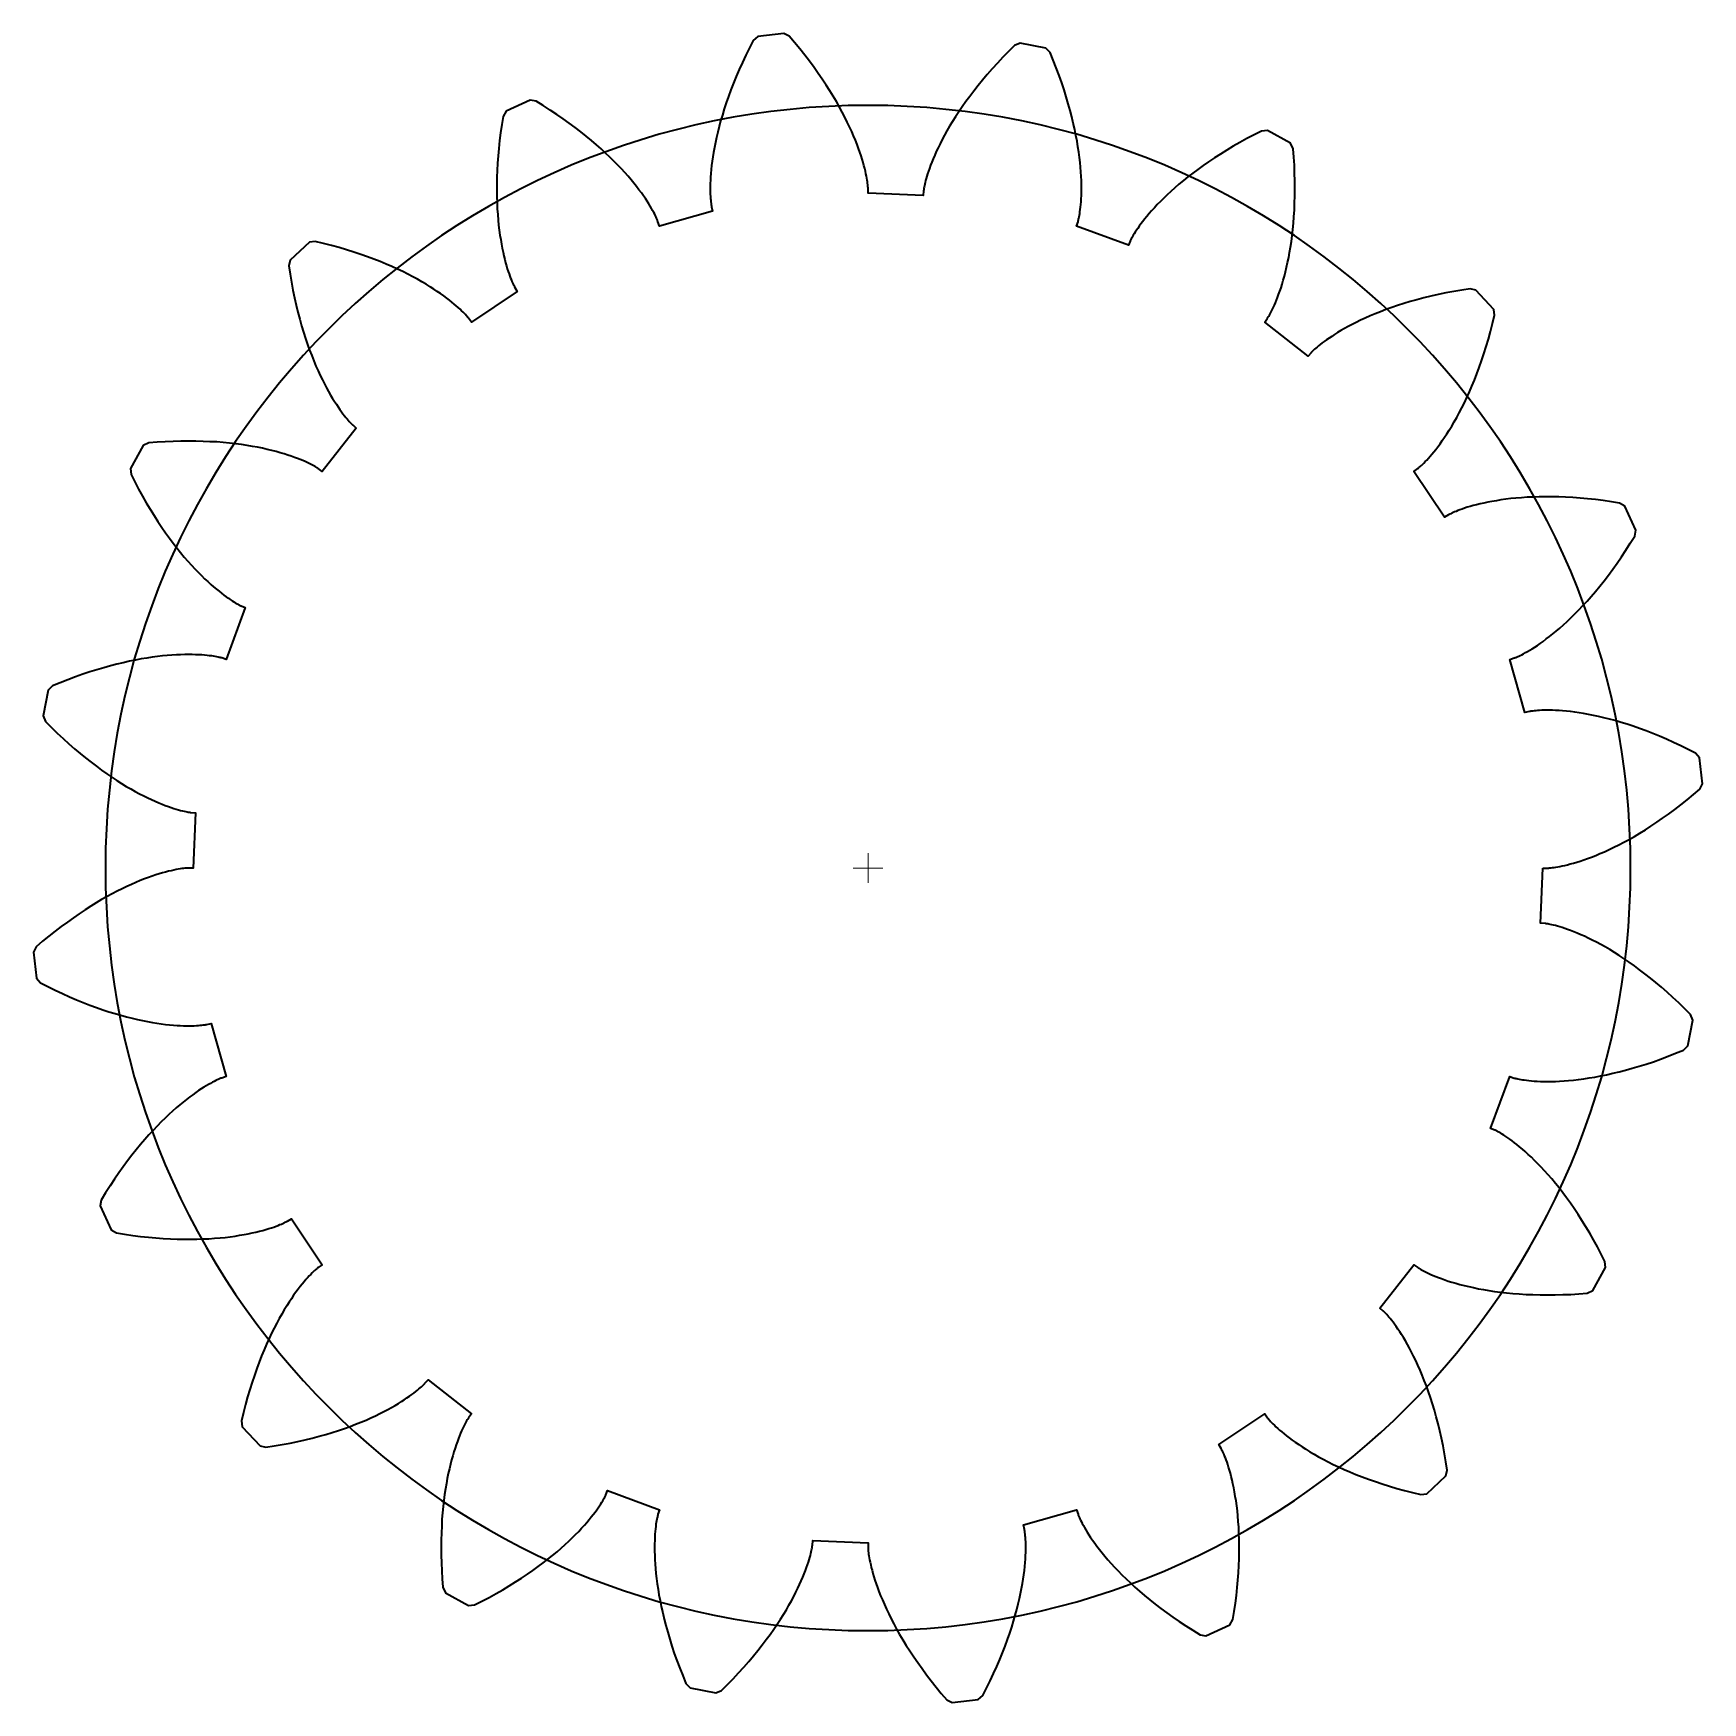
# Model space of a CAD drawing. Header units: inches. Extents: x -11.4 to 4.2, y 5.5 to 21.2.
import ezdxf

# ---------------------------------------------------------------- set-up
doc = ezdxf.new("R2010")
doc.units = ezdxf.units.IN
doc.header["$MEASUREMENT"] = 0
doc.layers.add('Layer 1', color=7, linetype='Continuous')

# ---------------------------------------------------------------- blocks, each defined once
blk = doc.blocks.new('block 2')
at = {"layer": 'Layer 1', "color": 49, "lineweight": 18, "true_color": 0x444444}
for points in [[(-3.618, 13.229), (-3.618, 13.507)], [(-3.479, 13.368), (-3.757, 13.368)]]:
    blk.add_lwpolyline(points, dxfattribs=at)
blk = doc.blocks.new('block 3')
at = {"layer": 'Layer 1', "color": 1, "lineweight": 35, "true_color": 0xff0000}
blk.add_open_spline([(-3.618, 20.514), (0.328, 20.514), (3.528, 17.315), (3.528, 13.368), (3.528, 9.422), (0.328, 6.222), (-3.618, 6.222), (-7.565, 6.222), (-10.764, 9.422), (-10.764, 13.368), (-10.764, 17.315), (-7.565, 20.514), (-3.618, 20.514)], degree=3, knots=[0, 0, 0, 0, 1, 1, 1, 2, 2, 2, 3, 3, 3, 4, 4, 4, 4], dxfattribs=at)

msp = doc.modelspace()

# ---------------------------------------------------------------- linework, layer by layer
at = {"layer": 'Layer 1', "color": 49, "lineweight": 35, "true_color": 0x444444}
msp.add_lwpolyline([(2.706, 13.368), (2.75, 13.368), (2.753, 13.368), (2.758, 13.368), (2.764, 13.369), (2.773, 13.369), (2.784, 13.37), (2.796, 13.372), (2.811, 13.374), (2.827, 13.376), (2.845, 13.379), (2.865, 13.383), (2.887, 13.387), (2.911, 13.393), (2.936, 13.399), (2.963, 13.406), (2.992, 13.414), (3.023, 13.423), (3.055, 13.433), (3.089, 13.445), (3.125, 13.457), (3.162, 13.471), (3.201, 13.486), (3.241, 13.503), (3.283, 13.521), (3.326, 13.541), (3.371, 13.562), (3.417, 13.585), (3.464, 13.61), (3.513, 13.636), (3.563, 13.664), (3.614, 13.694), (3.666, 13.726), (3.719, 13.76), (3.773, 13.796), (3.828, 13.834), (3.884, 13.874), (3.941, 13.916), (3.999, 13.96), (4.057, 14.007), (4.117, 14.056), (4.176, 14.107), (4.203, 14.157), (4.174, 14.401), (4.137, 14.443), (4.067, 14.479), (3.998, 14.513), (3.931, 14.545), (3.864, 14.575), (3.799, 14.603), (3.736, 14.629), (3.673, 14.653), (3.612, 14.675), (3.553, 14.696), (3.495, 14.715), (3.438, 14.733), (3.383, 14.749), (3.33, 14.763), (3.278, 14.776), (3.228, 14.788), (3.18, 14.798), (3.133, 14.807), (3.088, 14.816), (3.045, 14.823), (3.004, 14.828), (2.965, 14.833), (2.927, 14.838), (2.891, 14.841), (2.857, 14.843), (2.825, 14.845), (2.795, 14.846), (2.767, 14.847), (2.741, 14.847), (2.717, 14.847), (2.695, 14.846), (2.674, 14.845), (2.656, 14.844), (2.639, 14.842), (2.625, 14.841), (2.612, 14.839), (2.602, 14.838), (2.593, 14.837), (2.587, 14.835), (2.582, 14.834), (2.579, 14.834), (2.536, 14.824), (2.396, 15.322), (2.438, 15.336), (2.441, 15.337), (2.446, 15.339), (2.452, 15.341), (2.46, 15.344), (2.47, 15.349), (2.481, 15.354), (2.494, 15.36), (2.509, 15.367), (2.525, 15.376), (2.543, 15.386), (2.563, 15.397), (2.584, 15.409), (2.606, 15.423), (2.63, 15.438), (2.655, 15.454), (2.681, 15.473), (2.709, 15.492), (2.737, 15.514), (2.767, 15.537), (2.799, 15.561), (2.831, 15.588), (2.864, 15.616), (2.898, 15.646), (2.933, 15.679), (2.969, 15.713), (3.006, 15.749), (3.043, 15.787), (3.081, 15.827), (3.12, 15.869), (3.159, 15.913), (3.199, 15.96), (3.239, 16.008), (3.279, 16.059), (3.32, 16.112), (3.361, 16.168), (3.402, 16.225), (3.443, 16.285), (3.484, 16.347), (3.525, 16.412), (3.567, 16.479), (3.576, 16.535), (3.474, 16.758), (3.425, 16.787), (3.348, 16.8), (3.272, 16.811), (3.198, 16.82), (3.125, 16.828), (3.055, 16.834), (2.986, 16.839), (2.919, 16.843), (2.854, 16.846), (2.791, 16.847), (2.73, 16.847), (2.671, 16.846), (2.614, 16.844), (2.559, 16.842), (2.506, 16.838), (2.454, 16.834), (2.405, 16.829), (2.358, 16.823), (2.313, 16.817), (2.27, 16.81), (2.229, 16.803), (2.19, 16.796), (2.153, 16.788), (2.118, 16.78), (2.085, 16.772), (2.054, 16.764), (2.025, 16.756), (1.998, 16.748), (1.973, 16.74), (1.95, 16.732), (1.929, 16.724), (1.91, 16.717), (1.893, 16.71), (1.878, 16.704), (1.864, 16.698), (1.853, 16.693), (1.843, 16.688), (1.835, 16.684), (1.829, 16.681), (1.825, 16.679), (1.823, 16.677), (1.785, 16.654), (1.498, 17.085), (1.534, 17.111), (1.536, 17.113), (1.54, 17.116), (1.545, 17.12), (1.552, 17.126), (1.56, 17.133), (1.569, 17.141), (1.58, 17.151), (1.591, 17.163), (1.604, 17.176), (1.618, 17.191), (1.633, 17.207), (1.649, 17.226), (1.666, 17.245), (1.684, 17.267), (1.703, 17.291), (1.722, 17.316), (1.743, 17.343), (1.763, 17.373), (1.785, 17.404), (1.807, 17.437), (1.829, 17.472), (1.852, 17.509), (1.875, 17.549), (1.899, 17.59), (1.922, 17.633), (1.946, 17.679), (1.97, 17.727), (1.993, 17.777), (2.017, 17.829), (2.041, 17.883), (2.064, 17.939), (2.087, 17.998), (2.11, 18.059), (2.132, 18.122), (2.154, 18.187), (2.175, 18.255), (2.196, 18.324), (2.216, 18.396), (2.235, 18.471), (2.254, 18.547), (2.246, 18.603), (2.079, 18.784), (2.024, 18.796), (1.946, 18.784), (1.871, 18.771), (1.797, 18.757), (1.726, 18.742), (1.657, 18.727), (1.59, 18.71), (1.526, 18.693), (1.463, 18.675), (1.403, 18.657), (1.345, 18.639), (1.289, 18.62), (1.235, 18.6), (1.183, 18.58), (1.134, 18.561), (1.086, 18.541), (1.041, 18.521), (0.998, 18.501), (0.957, 18.481), (0.918, 18.461), (0.881, 18.442), (0.846, 18.423), (0.813, 18.404), (0.782, 18.386), (0.754, 18.368), (0.727, 18.35), (0.702, 18.334), (0.679, 18.318), (0.657, 18.302), (0.638, 18.288), (0.62, 18.274), (0.604, 18.261), (0.59, 18.249), (0.578, 18.239), (0.567, 18.229), (0.558, 18.22), (0.55, 18.213), (0.544, 18.207), (0.539, 18.202), (0.536, 18.199), (0.534, 18.196), (0.505, 18.163), (0.099, 18.484), (0.125, 18.52), (0.127, 18.522), (0.129, 18.526), (0.133, 18.532), (0.137, 18.539), (0.143, 18.549), (0.149, 18.56), (0.156, 18.572), (0.164, 18.587), (0.172, 18.604), (0.181, 18.622), (0.19, 18.642), (0.2, 18.664), (0.21, 18.689), (0.22, 18.715), (0.23, 18.743), (0.241, 18.773), (0.252, 18.805), (0.263, 18.84), (0.273, 18.876), (0.284, 18.914), (0.294, 18.954), (0.305, 18.997), (0.314, 19.041), (0.324, 19.088), (0.333, 19.137), (0.341, 19.187), (0.349, 19.24), (0.356, 19.295), (0.363, 19.352), (0.369, 19.411), (0.373, 19.471), (0.377, 19.534), (0.38, 19.599), (0.382, 19.666), (0.382, 19.735), (0.382, 19.806), (0.38, 19.879), (0.377, 19.953), (0.372, 20.03), (0.366, 20.108), (0.341, 20.159), (0.126, 20.279), (0.07, 20.274), (0, 20.239), (-0.068, 20.203), (-0.133, 20.167), (-0.196, 20.131), (-0.257, 20.095), (-0.316, 20.058), (-0.372, 20.022), (-0.426, 19.986), (-0.477, 19.95), (-0.527, 19.914), (-0.574, 19.879), (-0.62, 19.844), (-0.663, 19.809), (-0.704, 19.775), (-0.743, 19.741), (-0.779, 19.708), (-0.814, 19.676), (-0.847, 19.644), (-0.878, 19.614), (-0.907, 19.584), (-0.934, 19.555), (-0.96, 19.527), (-0.983, 19.5), (-1.005, 19.474), (-1.026, 19.449), (-1.044, 19.425), (-1.061, 19.403), (-1.077, 19.382), (-1.091, 19.362), (-1.103, 19.344), (-1.114, 19.327), (-1.124, 19.311), (-1.133, 19.297), (-1.14, 19.284), (-1.146, 19.273), (-1.151, 19.264), (-1.155, 19.256), (-1.158, 19.25), (-1.16, 19.246), (-1.161, 19.243), (-1.178, 19.203), (-1.664, 19.383), (-1.65, 19.424), (-1.649, 19.427), (-1.648, 19.432), (-1.646, 19.438), (-1.644, 19.447), (-1.642, 19.457), (-1.64, 19.47), (-1.637, 19.484), (-1.634, 19.5), (-1.632, 19.518), (-1.629, 19.539), (-1.626, 19.561), (-1.624, 19.585), (-1.622, 19.611), (-1.62, 19.639), (-1.619, 19.669), (-1.618, 19.701), (-1.618, 19.735), (-1.618, 19.771), (-1.619, 19.809), (-1.621, 19.848), (-1.623, 19.89), (-1.627, 19.934), (-1.631, 19.979), (-1.637, 20.026), (-1.643, 20.075), (-1.651, 20.126), (-1.659, 20.179), (-1.67, 20.233), (-1.681, 20.289), (-1.694, 20.347), (-1.708, 20.406), (-1.724, 20.467), (-1.741, 20.53), (-1.76, 20.594), (-1.781, 20.66), (-1.803, 20.727), (-1.828, 20.795), (-1.854, 20.865), (-1.882, 20.937), (-1.912, 21.009), (-1.951, 21.05), (-2.192, 21.098), (-2.244, 21.076), (-2.3, 21.02), (-2.354, 20.966), (-2.405, 20.911), (-2.453, 20.857), (-2.5, 20.804), (-2.545, 20.751), (-2.587, 20.7), (-2.627, 20.648), (-2.665, 20.598), (-2.701, 20.549), (-2.735, 20.501), (-2.767, 20.453), (-2.798, 20.407), (-2.826, 20.362), (-2.853, 20.318), (-2.878, 20.275), (-2.901, 20.234), (-2.922, 20.194), (-2.942, 20.155), (-2.961, 20.117), (-2.978, 20.081), (-2.993, 20.047), (-3.007, 20.014), (-3.02, 19.982), (-3.032, 19.953), (-3.042, 19.924), (-3.051, 19.898), (-3.059, 19.873), (-3.067, 19.85), (-3.073, 19.828), (-3.078, 19.809), (-3.083, 19.791), (-3.086, 19.775), (-3.09, 19.761), (-3.092, 19.748), (-3.094, 19.738), (-3.095, 19.729), (-3.096, 19.722), (-3.097, 19.718), (-3.097, 19.715), (-3.101, 19.671), (-3.618, 19.692), (-3.618, 19.736), (-3.618, 19.739), (-3.618, 19.744), (-3.619, 19.751), (-3.619, 19.759), (-3.62, 19.77), (-3.622, 19.782), (-3.624, 19.797), (-3.626, 19.813), (-3.629, 19.831), (-3.633, 19.851), (-3.637, 19.873), (-3.643, 19.897), (-3.649, 19.922), (-3.656, 19.95), (-3.664, 19.978), (-3.673, 20.009), (-3.683, 20.042), (-3.695, 20.076), (-3.707, 20.111), (-3.721, 20.148), (-3.736, 20.187), (-3.753, 20.228), (-3.771, 20.269), (-3.791, 20.313), (-3.812, 20.357), (-3.835, 20.403), (-3.86, 20.451), (-3.886, 20.499), (-3.914, 20.549), (-3.944, 20.6), (-3.976, 20.652), (-4.01, 20.705), (-4.046, 20.759), (-4.084, 20.814), (-4.124, 20.87), (-4.166, 20.927), (-4.21, 20.985), (-4.257, 21.044), (-4.306, 21.103), (-4.357, 21.162), (-4.407, 21.189), (-4.651, 21.16), (-4.693, 21.123), (-4.729, 21.053), (-4.763, 20.984), (-4.795, 20.917), (-4.825, 20.851), (-4.853, 20.785), (-4.879, 20.722), (-4.903, 20.659), (-4.925, 20.598), (-4.946, 20.539), (-4.965, 20.481), (-4.983, 20.424), (-4.999, 20.369), (-5.013, 20.316), (-5.026, 20.264), (-5.038, 20.214), (-5.048, 20.166), (-5.057, 20.119), (-5.066, 20.074), (-5.073, 20.031), (-5.078, 19.99), (-5.083, 19.951), (-5.088, 19.913), (-5.091, 19.877), (-5.093, 19.843), (-5.095, 19.812), (-5.096, 19.781), (-5.097, 19.753), (-5.097, 19.727), (-5.097, 19.703), (-5.096, 19.681), (-5.095, 19.66), (-5.094, 19.642), (-5.092, 19.626), (-5.091, 19.611), (-5.089, 19.599), (-5.088, 19.588), (-5.087, 19.579), (-5.085, 19.573), (-5.084, 19.568), (-5.084, 19.565), (-5.074, 19.522), (-5.572, 19.383), (-5.586, 19.424), (-5.587, 19.427), (-5.589, 19.432), (-5.591, 19.438), (-5.594, 19.446), (-5.599, 19.456), (-5.604, 19.467), (-5.61, 19.48), (-5.617, 19.495), (-5.626, 19.511), (-5.636, 19.529), (-5.647, 19.549), (-5.659, 19.57), (-5.673, 19.592), (-5.688, 19.616), (-5.704, 19.641), (-5.723, 19.667), (-5.742, 19.695), (-5.764, 19.724), (-5.787, 19.754), (-5.811, 19.785), (-5.838, 19.817), (-5.866, 19.85), (-5.896, 19.884), (-5.929, 19.919), (-5.963, 19.955), (-5.999, 19.992), (-6.037, 20.029), (-6.077, 20.067), (-6.119, 20.106), (-6.163, 20.145), (-6.21, 20.185), (-6.258, 20.225), (-6.309, 20.265), (-6.362, 20.306), (-6.418, 20.347), (-6.475, 20.388), (-6.535, 20.429), (-6.597, 20.47), (-6.662, 20.512), (-6.729, 20.553), (-6.785, 20.562), (-7.008, 20.46), (-7.037, 20.411), (-7.05, 20.334), (-7.061, 20.258), (-7.07, 20.184), (-7.078, 20.111), (-7.084, 20.041), (-7.089, 19.972), (-7.093, 19.905), (-7.096, 19.841), (-7.097, 19.778), (-7.097, 19.716), (-7.096, 19.657), (-7.094, 19.6), (-7.092, 19.545), (-7.088, 19.492), (-7.084, 19.44), (-7.079, 19.391), (-7.073, 19.344), (-7.067, 19.299), (-7.06, 19.256), (-7.053, 19.215), (-7.046, 19.176), (-7.038, 19.139), (-7.03, 19.104), (-7.022, 19.071), (-7.014, 19.04), (-7.006, 19.011), (-6.998, 18.984), (-6.99, 18.959), (-6.982, 18.936), (-6.974, 18.915), (-6.967, 18.896), (-6.96, 18.879), (-6.954, 18.864), (-6.948, 18.85), (-6.943, 18.839), (-6.938, 18.829), (-6.934, 18.822), (-6.931, 18.816), (-6.929, 18.811), (-6.927, 18.809), (-6.904, 18.771), (-7.335, 18.484), (-7.361, 18.52), (-7.363, 18.522), (-7.366, 18.526), (-7.37, 18.531), (-7.376, 18.538), (-7.383, 18.546), (-7.391, 18.555), (-7.401, 18.566), (-7.413, 18.577), (-7.426, 18.59), (-7.441, 18.604), (-7.457, 18.619), (-7.476, 18.635), (-7.495, 18.652), (-7.517, 18.67), (-7.541, 18.689), (-7.566, 18.709), (-7.593, 18.729), (-7.623, 18.75), (-7.654, 18.771), (-7.687, 18.793), (-7.722, 18.815), (-7.759, 18.838), (-7.799, 18.861), (-7.84, 18.885), (-7.883, 18.908), (-7.929, 18.932), (-7.977, 18.956), (-8.027, 18.98), (-8.079, 19.003), (-8.133, 19.027), (-8.189, 19.05), (-8.248, 19.073), (-8.309, 19.096), (-8.372, 19.118), (-8.437, 19.14), (-8.505, 19.162), (-8.574, 19.182), (-8.646, 19.202), (-8.721, 19.221), (-8.797, 19.24), (-8.853, 19.232), (-9.034, 19.065), (-9.046, 19.01), (-9.034, 18.932), (-9.021, 18.857), (-9.007, 18.783), (-8.992, 18.712), (-8.977, 18.643), (-8.96, 18.576), (-8.943, 18.512), (-8.925, 18.449), (-8.907, 18.389), (-8.889, 18.331), (-8.87, 18.275), (-8.85, 18.221), (-8.83, 18.169), (-8.811, 18.12), (-8.791, 18.072), (-8.771, 18.027), (-8.751, 17.984), (-8.731, 17.943), (-8.711, 17.904), (-8.692, 17.867), (-8.673, 17.832), (-8.654, 17.799), (-8.636, 17.769), (-8.618, 17.74), (-8.6, 17.713), (-8.584, 17.688), (-8.568, 17.665), (-8.552, 17.643), (-8.538, 17.624), (-8.524, 17.606), (-8.511, 17.591), (-8.499, 17.576), (-8.489, 17.564), (-8.479, 17.553), (-8.47, 17.544), (-8.463, 17.536), (-8.457, 17.53), (-8.452, 17.525), (-8.449, 17.522), (-8.446, 17.52), (-8.413, 17.491), (-8.734, 17.085), (-8.77, 17.111), (-8.772, 17.113), (-8.776, 17.115), (-8.782, 17.119), (-8.789, 17.124), (-8.799, 17.129), (-8.81, 17.135), (-8.822, 17.142), (-8.837, 17.15), (-8.854, 17.158), (-8.872, 17.167), (-8.892, 17.176), (-8.914, 17.186), (-8.939, 17.196), (-8.965, 17.206), (-8.993, 17.216), (-9.023, 17.227), (-9.055, 17.238), (-9.09, 17.249), (-9.126, 17.259), (-9.164, 17.27), (-9.204, 17.28), (-9.247, 17.291), (-9.291, 17.301), (-9.338, 17.31), (-9.387, 17.319), (-9.437, 17.328), (-9.49, 17.335), (-9.545, 17.343), (-9.602, 17.349), (-9.661, 17.355), (-9.721, 17.36), (-9.784, 17.363), (-9.849, 17.366), (-9.916, 17.368), (-9.985, 17.369), (-10.056, 17.368), (-10.129, 17.366), (-10.203, 17.363), (-10.28, 17.358), (-10.358, 17.352), (-10.409, 17.327), (-10.529, 17.113), (-10.524, 17.056), (-10.489, 16.986), (-10.453, 16.918), (-10.417, 16.853), (-10.381, 16.79), (-10.345, 16.729), (-10.308, 16.671), (-10.272, 16.614), (-10.236, 16.56), (-10.2, 16.509), (-10.164, 16.459), (-10.129, 16.412), (-10.094, 16.367), (-10.059, 16.323), (-10.025, 16.282), (-9.991, 16.244), (-9.958, 16.207), (-9.926, 16.172), (-9.894, 16.139), (-9.864, 16.108), (-9.834, 16.079), (-9.805, 16.052), (-9.777, 16.026), (-9.75, 16.003), (-9.724, 15.981), (-9.699, 15.961), (-9.675, 15.942), (-9.653, 15.925), (-9.632, 15.909), (-9.612, 15.895), (-9.594, 15.883), (-9.577, 15.872), (-9.561, 15.862), (-9.547, 15.853), (-9.534, 15.846), (-9.523, 15.84), (-9.514, 15.835), (-9.506, 15.831), (-9.5, 15.828), (-9.496, 15.826), (-9.493, 15.825), (-9.453, 15.808), (-9.633, 15.322), (-9.674, 15.336), (-9.677, 15.337), (-9.682, 15.338), (-9.688, 15.34), (-9.697, 15.342), (-9.707, 15.344), (-9.72, 15.347), (-9.734, 15.349), (-9.75, 15.352), (-9.768, 15.355), (-9.789, 15.357), (-9.811, 15.36), (-9.835, 15.362), (-9.861, 15.364), (-9.889, 15.366), (-9.919, 15.367), (-9.951, 15.368), (-9.985, 15.368), (-10.021, 15.368), (-10.059, 15.367), (-10.098, 15.365), (-10.14, 15.363), (-10.184, 15.359), (-10.229, 15.355), (-10.276, 15.35), (-10.325, 15.343), (-10.376, 15.335), (-10.429, 15.327), (-10.483, 15.317), (-10.539, 15.305), (-10.597, 15.292), (-10.656, 15.278), (-10.717, 15.262), (-10.78, 15.245), (-10.844, 15.226), (-10.91, 15.205), (-10.977, 15.183), (-11.045, 15.159), (-11.115, 15.132), (-11.187, 15.104), (-11.259, 15.074), (-11.3, 15.035), (-11.348, 14.794), (-11.326, 14.742), (-11.27, 14.686), (-11.216, 14.633), (-11.161, 14.581), (-11.107, 14.533), (-11.054, 14.486), (-11.001, 14.442), (-10.95, 14.399), (-10.898, 14.359), (-10.848, 14.321), (-10.799, 14.285), (-10.751, 14.251), (-10.703, 14.219), (-10.657, 14.188), (-10.612, 14.16), (-10.568, 14.133), (-10.525, 14.109), (-10.484, 14.085), (-10.444, 14.064), (-10.405, 14.044), (-10.367, 14.025), (-10.331, 14.009), (-10.297, 13.993), (-10.264, 13.979), (-10.232, 13.966), (-10.203, 13.954), (-10.174, 13.944), (-10.148, 13.935), (-10.123, 13.927), (-10.1, 13.92), (-10.078, 13.913), (-10.059, 13.908), (-10.041, 13.903), (-10.025, 13.9), (-10.011, 13.897), (-9.998, 13.894), (-9.988, 13.892), (-9.979, 13.891), (-9.972, 13.89), (-9.968, 13.889), (-9.965, 13.889), (-9.921, 13.885), (-9.942, 13.368), (-9.986, 13.368), (-9.989, 13.368), (-9.994, 13.368), (-10.001, 13.367), (-10.009, 13.367), (-10.02, 13.366), (-10.032, 13.364), (-10.047, 13.362), (-10.063, 13.36), (-10.081, 13.357), (-10.101, 13.353), (-10.123, 13.349), (-10.147, 13.343), (-10.172, 13.337), (-10.2, 13.33), (-10.228, 13.322), (-10.259, 13.313), (-10.292, 13.303), (-10.326, 13.292), (-10.361, 13.279), (-10.398, 13.265), (-10.437, 13.25), (-10.478, 13.233), (-10.519, 13.215), (-10.563, 13.195), (-10.607, 13.174), (-10.653, 13.151), (-10.701, 13.126), (-10.749, 13.1), (-10.799, 13.072), (-10.85, 13.042), (-10.902, 13.01), (-10.955, 12.976), (-11.009, 12.94), (-11.064, 12.902), (-11.12, 12.862), (-11.177, 12.82), (-11.235, 12.776), (-11.294, 12.729), (-11.353, 12.681), (-11.412, 12.629), (-11.439, 12.58), (-11.41, 12.335), (-11.373, 12.293), (-11.303, 12.257), (-11.234, 12.223), (-11.167, 12.191), (-11.101, 12.161), (-11.035, 12.133), (-10.972, 12.107), (-10.909, 12.083), (-10.848, 12.061), (-10.789, 12.04), (-10.731, 12.021), (-10.674, 12.004), (-10.619, 11.988), (-10.566, 11.973), (-10.514, 11.96), (-10.464, 11.948), (-10.416, 11.938), (-10.369, 11.929), (-10.324, 11.921), (-10.281, 11.914), (-10.24, 11.908), (-10.201, 11.903), (-10.163, 11.899), (-10.127, 11.895), (-10.093, 11.893), (-10.062, 11.891), (-10.031, 11.89), (-10.003, 11.889), (-9.977, 11.889), (-9.953, 11.89), (-9.931, 11.89), (-9.91, 11.891), (-9.892, 11.892), (-9.876, 11.894), (-9.861, 11.895), (-9.849, 11.897), (-9.838, 11.898), (-9.829, 11.9), (-9.823, 11.901), (-9.818, 11.902), (-9.815, 11.902), (-9.772, 11.912), (-9.633, 11.414), (-9.674, 11.4), (-9.677, 11.399), (-9.682, 11.398), (-9.688, 11.395), (-9.696, 11.392), (-9.706, 11.387), (-9.717, 11.382), (-9.73, 11.376), (-9.745, 11.369), (-9.761, 11.36), (-9.779, 11.35), (-9.799, 11.339), (-9.82, 11.327), (-9.842, 11.313), (-9.866, 11.298), (-9.891, 11.282), (-9.917, 11.264), (-9.945, 11.244), (-9.974, 11.223), (-10.004, 11.2), (-10.035, 11.175), (-10.067, 11.148), (-10.1, 11.12), (-10.134, 11.09), (-10.169, 11.058), (-10.205, 11.024), (-10.242, 10.988), (-10.279, 10.949), (-10.317, 10.909), (-10.356, 10.867), (-10.395, 10.823), (-10.435, 10.776), (-10.475, 10.728), (-10.515, 10.677), (-10.556, 10.624), (-10.597, 10.568), (-10.638, 10.511), (-10.679, 10.451), (-10.72, 10.389), (-10.762, 10.324), (-10.803, 10.257), (-10.812, 10.201), (-10.71, 9.978), (-10.661, 9.949), (-10.584, 9.936), (-10.508, 9.925), (-10.434, 9.916), (-10.361, 9.908), (-10.291, 9.902), (-10.222, 9.897), (-10.155, 9.893), (-10.091, 9.891), (-10.028, 9.889), (-9.966, 9.889), (-9.907, 9.89), (-9.85, 9.892), (-9.795, 9.894), (-9.742, 9.898), (-9.69, 9.902), (-9.641, 9.907), (-9.594, 9.913), (-9.549, 9.919), (-9.506, 9.926), (-9.465, 9.933), (-9.426, 9.94), (-9.389, 9.948), (-9.354, 9.956), (-9.321, 9.964), (-9.29, 9.972), (-9.261, 9.98), (-9.234, 9.989), (-9.209, 9.997), (-9.186, 10.004), (-9.165, 10.012), (-9.146, 10.019), (-9.129, 10.026), (-9.114, 10.032), (-9.1, 10.038), (-9.089, 10.044), (-9.079, 10.048), (-9.072, 10.052), (-9.066, 10.055), (-9.061, 10.058), (-9.059, 10.059), (-9.021, 10.082), (-8.734, 9.651), (-8.77, 9.625), (-8.772, 9.623), (-8.776, 9.62), (-8.781, 9.616), (-8.788, 9.61), (-8.796, 9.603), (-8.805, 9.595), (-8.816, 9.585), (-8.827, 9.573), (-8.84, 9.56), (-8.854, 9.545), (-8.869, 9.529), (-8.885, 9.511), (-8.902, 9.491), (-8.92, 9.469), (-8.939, 9.445), (-8.959, 9.42), (-8.979, 9.393), (-9, 9.364), (-9.021, 9.332), (-9.043, 9.299), (-9.065, 9.264), (-9.088, 9.227), (-9.111, 9.188), (-9.135, 9.146), (-9.158, 9.103), (-9.182, 9.057), (-9.206, 9.009), (-9.23, 8.96), (-9.253, 8.907), (-9.277, 8.853), (-9.3, 8.797), (-9.323, 8.738), (-9.346, 8.677), (-9.368, 8.614), (-9.39, 8.549), (-9.412, 8.481), (-9.432, 8.412), (-9.452, 8.34), (-9.471, 8.266), (-9.49, 8.189), (-9.482, 8.133), (-9.315, 7.952), (-9.26, 7.94), (-9.182, 7.952), (-9.107, 7.965), (-9.033, 7.979), (-8.962, 7.994), (-8.893, 8.009), (-8.826, 8.026), (-8.762, 8.043), (-8.699, 8.061), (-8.639, 8.079), (-8.581, 8.098), (-8.525, 8.117), (-8.471, 8.136), (-8.419, 8.156), (-8.37, 8.175), (-8.322, 8.195), (-8.277, 8.215), (-8.234, 8.235), (-8.193, 8.255), (-8.154, 8.275), (-8.117, 8.294), (-8.082, 8.313), (-8.049, 8.332), (-8.019, 8.351), (-7.99, 8.368), (-7.963, 8.386), (-7.938, 8.402), (-7.915, 8.419), (-7.893, 8.434), (-7.874, 8.448), (-7.856, 8.462), (-7.841, 8.475), (-7.826, 8.487), (-7.814, 8.497), (-7.803, 8.507), (-7.794, 8.516), (-7.786, 8.523), (-7.78, 8.529), (-7.775, 8.534), (-7.772, 8.538), (-7.77, 8.54), (-7.741, 8.573), (-7.335, 8.252), (-7.361, 8.216), (-7.363, 8.214), (-7.365, 8.21), (-7.369, 8.204), (-7.374, 8.197), (-7.379, 8.187), (-7.385, 8.176), (-7.392, 8.164), (-7.4, 8.149), (-7.408, 8.133), (-7.417, 8.114), (-7.426, 8.094), (-7.436, 8.072), (-7.446, 8.047), (-7.456, 8.021), (-7.466, 7.993), (-7.477, 7.963), (-7.488, 7.931), (-7.499, 7.897), (-7.509, 7.86), (-7.52, 7.822), (-7.53, 7.782), (-7.541, 7.739), (-7.551, 7.695), (-7.56, 7.648), (-7.569, 7.6), (-7.578, 7.549), (-7.585, 7.496), (-7.593, 7.441), (-7.599, 7.384), (-7.605, 7.326), (-7.61, 7.265), (-7.613, 7.202), (-7.616, 7.137), (-7.618, 7.07), (-7.619, 7.001), (-7.618, 6.93), (-7.616, 6.858), (-7.613, 6.783), (-7.608, 6.707), (-7.602, 6.628), (-7.577, 6.577), (-7.363, 6.457), (-7.306, 6.462), (-7.236, 6.497), (-7.168, 6.533), (-7.103, 6.569), (-7.04, 6.605), (-6.979, 6.642), (-6.921, 6.678), (-6.864, 6.714), (-6.81, 6.75), (-6.759, 6.786), (-6.709, 6.822), (-6.662, 6.857), (-6.617, 6.892), (-6.573, 6.927), (-6.532, 6.961), (-6.494, 6.995), (-6.457, 7.028), (-6.422, 7.06), (-6.389, 7.092), (-6.358, 7.122), (-6.329, 7.152), (-6.302, 7.181), (-6.276, 7.209), (-6.253, 7.236), (-6.231, 7.262), (-6.211, 7.287), (-6.192, 7.311), (-6.175, 7.333), (-6.159, 7.354), (-6.145, 7.374), (-6.133, 7.392), (-6.122, 7.409), (-6.112, 7.425), (-6.103, 7.439), (-6.096, 7.452), (-6.09, 7.463), (-6.085, 7.472), (-6.081, 7.48), (-6.078, 7.486), (-6.076, 7.49), (-6.075, 7.493), (-6.058, 7.534), (-5.572, 7.354), (-5.586, 7.312), (-5.587, 7.309), (-5.588, 7.304), (-5.59, 7.298), (-5.592, 7.289), (-5.594, 7.279), (-5.597, 7.266), (-5.599, 7.252), (-5.602, 7.236), (-5.605, 7.218), (-5.607, 7.197), (-5.61, 7.175), (-5.612, 7.151), (-5.614, 7.125), (-5.616, 7.097), (-5.617, 7.067), (-5.618, 7.035), (-5.618, 7.001), (-5.618, 6.965), (-5.617, 6.927), (-5.615, 6.888), (-5.613, 6.846), (-5.609, 6.803), (-5.605, 6.757), (-5.6, 6.71), (-5.593, 6.661), (-5.585, 6.61), (-5.577, 6.557), (-5.567, 6.503), (-5.555, 6.447), (-5.542, 6.389), (-5.528, 6.33), (-5.512, 6.269), (-5.495, 6.206), (-5.476, 6.142), (-5.455, 6.076), (-5.433, 6.009), (-5.409, 5.941), (-5.382, 5.871), (-5.354, 5.8), (-5.324, 5.727), (-5.285, 5.686), (-5.044, 5.638), (-4.992, 5.66), (-4.936, 5.716), (-4.883, 5.771), (-4.831, 5.825), (-4.783, 5.879), (-4.736, 5.932), (-4.692, 5.985), (-4.649, 6.037), (-4.609, 6.088), (-4.571, 6.138), (-4.535, 6.187), (-4.501, 6.236), (-4.469, 6.283), (-4.438, 6.329), (-4.41, 6.374), (-4.383, 6.418), (-4.359, 6.461), (-4.335, 6.502), (-4.314, 6.543), (-4.294, 6.581), (-4.275, 6.619), (-4.259, 6.655), (-4.243, 6.689), (-4.229, 6.722), (-4.216, 6.754), (-4.205, 6.784), (-4.194, 6.812), (-4.185, 6.838), (-4.177, 6.863), (-4.17, 6.886), (-4.163, 6.908), (-4.158, 6.927), (-4.153, 6.945), (-4.15, 6.961), (-4.147, 6.976), (-4.144, 6.988), (-4.142, 6.998), (-4.141, 7.007), (-4.14, 7.014), (-4.139, 7.019), (-4.139, 7.021), (-4.135, 7.065), (-3.618, 7.044), (-3.618, 7), (-3.618, 6.997), (-3.618, 6.992), (-3.617, 6.986), (-3.617, 6.977), (-3.616, 6.966), (-3.614, 6.954), (-3.612, 6.939), (-3.61, 6.923), (-3.607, 6.905), (-3.603, 6.885), (-3.599, 6.863), (-3.593, 6.839), (-3.587, 6.814), (-3.58, 6.787), (-3.572, 6.758), (-3.563, 6.727), (-3.553, 6.695), (-3.542, 6.661), (-3.529, 6.625), (-3.515, 6.588), (-3.5, 6.549), (-3.483, 6.509), (-3.465, 6.467), (-3.445, 6.424), (-3.424, 6.379), (-3.401, 6.333), (-3.376, 6.286), (-3.35, 6.237), (-3.322, 6.187), (-3.292, 6.136), (-3.26, 6.084), (-3.226, 6.031), (-3.19, 5.977), (-3.152, 5.922), (-3.112, 5.866), (-3.07, 5.809), (-3.026, 5.751), (-2.979, 5.693), (-2.931, 5.633), (-2.879, 5.574), (-2.83, 5.547), (-2.585, 5.576), (-2.543, 5.613), (-2.507, 5.683), (-2.473, 5.752), (-2.441, 5.819), (-2.411, 5.886), (-2.383, 5.951), (-2.357, 6.014), (-2.333, 6.077), (-2.311, 6.138), (-2.29, 6.197), (-2.271, 6.255), (-2.254, 6.312), (-2.238, 6.367), (-2.223, 6.42), (-2.21, 6.472), (-2.198, 6.522), (-2.188, 6.57), (-2.179, 6.617), (-2.171, 6.662), (-2.164, 6.705), (-2.158, 6.746), (-2.153, 6.785), (-2.149, 6.823), (-2.145, 6.859), (-2.143, 6.893), (-2.141, 6.925), (-2.14, 6.955), (-2.139, 6.983), (-2.139, 7.009), (-2.14, 7.033), (-2.14, 7.055), (-2.141, 7.076), (-2.142, 7.094), (-2.144, 7.111), (-2.145, 7.125), (-2.147, 7.138), (-2.148, 7.148), (-2.15, 7.157), (-2.151, 7.163), (-2.152, 7.168), (-2.152, 7.171), (-2.162, 7.214), (-1.664, 7.354), (-1.65, 7.312), (-1.649, 7.309), (-1.648, 7.304), (-1.645, 7.298), (-1.642, 7.29), (-1.637, 7.28), (-1.632, 7.269), (-1.626, 7.256), (-1.619, 7.241), (-1.61, 7.225), (-1.6, 7.207), (-1.589, 7.187), (-1.577, 7.166), (-1.563, 7.144), (-1.548, 7.12), (-1.532, 7.095), (-1.514, 7.069), (-1.494, 7.041), (-1.473, 7.013), (-1.449, 6.983), (-1.425, 6.951), (-1.398, 6.919), (-1.37, 6.886), (-1.34, 6.852), (-1.308, 6.817), (-1.274, 6.781), (-1.238, 6.744), (-1.199, 6.707), (-1.159, 6.669), (-1.117, 6.63), (-1.073, 6.591), (-1.026, 6.551), (-0.978, 6.511), (-0.927, 6.471), (-0.874, 6.43), (-0.818, 6.389), (-0.761, 6.348), (-0.701, 6.307), (-0.639, 6.266), (-0.574, 6.225), (-0.507, 6.183), (-0.451, 6.174), (-0.228, 6.276), (-0.199, 6.325), (-0.186, 6.402), (-0.175, 6.478), (-0.166, 6.552), (-0.158, 6.625), (-0.152, 6.695), (-0.147, 6.764), (-0.143, 6.831), (-0.141, 6.896), (-0.139, 6.959), (-0.139, 7.02), (-0.14, 7.079), (-0.142, 7.136), (-0.144, 7.191), (-0.148, 7.244), (-0.152, 7.296), (-0.157, 7.345), (-0.163, 7.392), (-0.169, 7.437), (-0.176, 7.48), (-0.183, 7.521), (-0.19, 7.56), (-0.198, 7.597), (-0.206, 7.632), (-0.214, 7.665), (-0.222, 7.696), (-0.23, 7.725), (-0.239, 7.752), (-0.247, 7.777), (-0.254, 7.8), (-0.262, 7.821), (-0.269, 7.84), (-0.276, 7.857), (-0.282, 7.872), (-0.288, 7.886), (-0.294, 7.897), (-0.298, 7.907), (-0.302, 7.915), (-0.305, 7.921), (-0.308, 7.925), (-0.309, 7.927), (-0.332, 7.965), (0.099, 8.252), (0.125, 8.216), (0.127, 8.214), (0.13, 8.21), (0.134, 8.205), (0.14, 8.198), (0.147, 8.19), (0.155, 8.181), (0.165, 8.17), (0.177, 8.159), (0.19, 8.146), (0.205, 8.132), (0.221, 8.117), (0.239, 8.101), (0.259, 8.084), (0.281, 8.066), (0.305, 8.047), (0.33, 8.028), (0.357, 8.007), (0.386, 7.987), (0.418, 7.965), (0.451, 7.943), (0.486, 7.921), (0.523, 7.898), (0.562, 7.875), (0.604, 7.851), (0.647, 7.828), (0.693, 7.804), (0.741, 7.78), (0.79, 7.757), (0.843, 7.733), (0.897, 7.709), (0.953, 7.686), (1.012, 7.663), (1.073, 7.64), (1.136, 7.618), (1.201, 7.596), (1.269, 7.575), (1.338, 7.554), (1.41, 7.534), (1.484, 7.515), (1.561, 7.496), (1.617, 7.504), (1.798, 7.671), (1.81, 7.726), (1.798, 7.804), (1.785, 7.879), (1.771, 7.953), (1.756, 8.024), (1.741, 8.093), (1.724, 8.16), (1.707, 8.224), (1.689, 8.287), (1.671, 8.347), (1.652, 8.405), (1.633, 8.461), (1.614, 8.515), (1.594, 8.567), (1.575, 8.616), (1.555, 8.664), (1.535, 8.709), (1.515, 8.752), (1.495, 8.793), (1.475, 8.832), (1.456, 8.869), (1.437, 8.904), (1.418, 8.937), (1.399, 8.968), (1.382, 8.996), (1.364, 9.023), (1.348, 9.048), (1.331, 9.071), (1.316, 9.093), (1.302, 9.112), (1.288, 9.13), (1.275, 9.146), (1.263, 9.16), (1.253, 9.172), (1.243, 9.183), (1.234, 9.192), (1.227, 9.2), (1.221, 9.206), (1.216, 9.211), (1.212, 9.214), (1.21, 9.216), (1.177, 9.245), (1.498, 9.651), (1.534, 9.625), (1.536, 9.623), (1.54, 9.621), (1.546, 9.617), (1.553, 9.613), (1.563, 9.607), (1.574, 9.601), (1.586, 9.594), (1.601, 9.586), (1.617, 9.578), (1.636, 9.569), (1.656, 9.56), (1.678, 9.55), (1.703, 9.54), (1.729, 9.53), (1.757, 9.52), (1.787, 9.509), (1.819, 9.498), (1.853, 9.487), (1.89, 9.477), (1.928, 9.466), (1.968, 9.456), (2.011, 9.445), (2.055, 9.436), (2.102, 9.426), (2.15, 9.417), (2.201, 9.409), (2.254, 9.401), (2.309, 9.394), (2.366, 9.387), (2.424, 9.381), (2.485, 9.377), (2.548, 9.373), (2.613, 9.37), (2.68, 9.368), (2.749, 9.368), (2.82, 9.368), (2.892, 9.37), (2.967, 9.373), (3.043, 9.378), (3.122, 9.384), (3.173, 9.409), (3.293, 9.624), (3.288, 9.68), (3.253, 9.75), (3.217, 9.818), (3.181, 9.883), (3.145, 9.946), (3.108, 10.007), (3.072, 10.066), (3.036, 10.122), (3, 10.176), (2.964, 10.227), (2.928, 10.277), (2.893, 10.324), (2.858, 10.37), (2.823, 10.413), (2.789, 10.454), (2.755, 10.493), (2.722, 10.529), (2.69, 10.564), (2.658, 10.597), (2.628, 10.628), (2.598, 10.657), (2.569, 10.684), (2.541, 10.71), (2.514, 10.733), (2.488, 10.755), (2.463, 10.776), (2.439, 10.794), (2.417, 10.811), (2.396, 10.827), (2.376, 10.841), (2.358, 10.853), (2.341, 10.864), (2.325, 10.874), (2.311, 10.883), (2.298, 10.89), (2.287, 10.896), (2.278, 10.901), (2.27, 10.905), (2.264, 10.908), (2.26, 10.91), (2.257, 10.911), (2.216, 10.928), (2.396, 11.414), (2.438, 11.4), (2.441, 11.399), (2.446, 11.398), (2.452, 11.396), (2.461, 11.394), (2.471, 11.392), (2.484, 11.39), (2.498, 11.387), (2.514, 11.384), (2.532, 11.382), (2.553, 11.379), (2.575, 11.376), (2.599, 11.374), (2.625, 11.372), (2.653, 11.37), (2.683, 11.369), (2.715, 11.368), (2.749, 11.368), (2.785, 11.368), (2.823, 11.369), (2.862, 11.371), (2.904, 11.373), (2.947, 11.377), (2.993, 11.381), (3.04, 11.387), (3.089, 11.393), (3.14, 11.401), (3.193, 11.409), (3.247, 11.42), (3.303, 11.431), (3.361, 11.444), (3.42, 11.458), (3.481, 11.474), (3.544, 11.491), (3.608, 11.51), (3.674, 11.531), (3.741, 11.553), (3.809, 11.578), (3.879, 11.604), (3.95, 11.632), (4.023, 11.662), (4.064, 11.701), (4.112, 11.942), (4.09, 11.994), (4.034, 12.05), (3.979, 12.104), (3.925, 12.155), (3.871, 12.203), (3.818, 12.25), (3.765, 12.295), (3.713, 12.337), (3.662, 12.377), (3.612, 12.415), (3.563, 12.451), (3.514, 12.485), (3.467, 12.517), (3.421, 12.548), (3.376, 12.576), (3.332, 12.603), (3.289, 12.628), (3.248, 12.651), (3.207, 12.672), (3.169, 12.692), (3.131, 12.711), (3.095, 12.728), (3.061, 12.743), (3.028, 12.757), (2.996, 12.77), (2.966, 12.782), (2.938, 12.792), (2.912, 12.801), (2.887, 12.809), (2.864, 12.817), (2.842, 12.823), (2.823, 12.828), (2.805, 12.833), (2.789, 12.836), (2.774, 12.84), (2.762, 12.842), (2.752, 12.844), (2.743, 12.845), (2.736, 12.846), (2.731, 12.847), (2.729, 12.847), (2.685, 12.851), (2.706, 13.368)], dxfattribs=at)

# ---------------------------------------------------------------- block references
at = {"layer": 'Layer 1'}
for name in ['block 3', 'block 2']:
    msp.add_blockref(name, (0, 0), dxfattribs=at)

doc.saveas('drawing.dxf')
